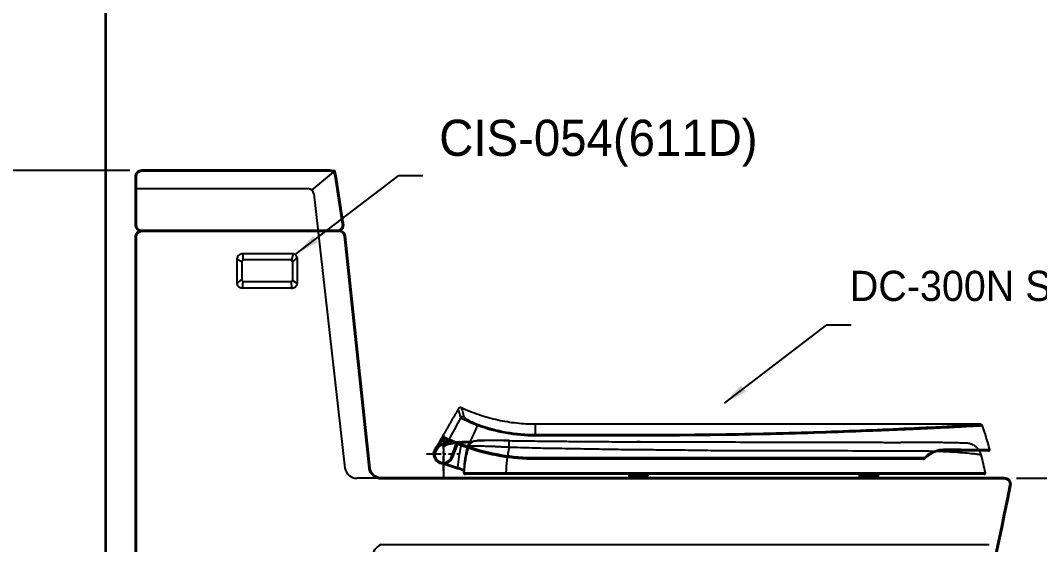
# Model space of a CAD drawing. Extents: x 64556 to 66981, y 58079 to 61510.
# Drawn here: x 65031 to 65876, y 59381 to 59816 of the extents above; entities that cross this region are included whole.
import ezdxf

# ---------------------------------------------------------------- set-up
doc = ezdxf.new("R2010")
doc.units = 0
doc.header["$MEASUREMENT"] = 0
doc.linetypes.add('AM_ISO09W050', pattern=[22.5, 12, -1.5, 3, -1.5, 3, -1.5])
doc.linetypes.add('BORDER', pattern=[18, 5, -2, 5, -2, 2, -2])
doc.layers.get('0').update_dxf_attribs({"linetype": 'CONTINUOUS'})
doc.layers.get('Defpoints').update_dxf_attribs({"linetype": 'CONTINUOUS'})
for name, color, linetype in [('1', 7, 'CONTINUOUS'), ('Dim', 4, 'CONTINUOUS'), ('FAUCET', 4, 'CONTINUOUS'), ('LINE', 7, 'CONTINUOUS')]:
    doc.layers.add(name, color=color, linetype=linetype)
for name, color, linetype, lineweight in [('AM_11', 3, 'AM_ISO09W050', 25), ('AM_6', 2, 'CONTINUOUS', 30), ('OUTLINE', 11, 'CONTINUOUS', 40), ('Y', 202, 'CONTINUOUS', 35)]:
    doc.layers.add(name, color=color, linetype=linetype, lineweight=lineweight)
doc.styles.add('h', font='', dxfattribs={"height": 30})
doc.styles.get("Standard").update_dxf_attribs({"font": 'txt.shx', "bigfont": 'ghs.shx'})
doc.styles.get('h').set_extended_font_data('Haansoft Batang')
doc.dimstyles.new('SERIM', dxfattribs={"dimscale": 10, "dimtxt": 3, "dimasz": 2, "dimexe": 1, "dimexo": 1.5, "dimgap": 1, "dimtad": 1, "dimtoh": 1, "dimdec": 0, "dimdsep": 46, "dimtxsty": 'h', "dimcen": -0.3, "dimclrt": 2, "dimadec": 0, "dimazin": 0, "dimtfac": 1, "dimtdec": 0, "dimtmove": 1, "dimatfit": 3, "dimfxl": 0, "dimtolj": 1, "dimtzin": 0, "dimarcsym": 0})
doc.dimstyles.get("Standard").update_dxf_attribs({"dimtxt": 0.18, "dimasz": 0.18, "dimexe": 0.18, "dimexo": 0.0625, "dimgap": 0.09, "dimtad": 0, "dimtih": 1, "dimtoh": 1, "dimdec": 4, "dimzin": 0, "dimdsep": 46, "dimtxsty": 'Standard', "dimcen": 0.09, "dimadec": 0, "dimazin": 0, "dimtfac": 1, "dimtdec": 4, "dimtofl": 0, "dimtmove": 0, "dimatfit": 0, "dimfxl": 0, "dimtolj": 1, "dimtzin": 0, "dimarcsym": 0})

# ---------------------------------------------------------------- blocks, each defined once
blk = doc.blocks.new('*D19')
at = {"layer": 'Defpoints', "color": 0}
for p in [(65131.26, 59691.13), (64921.63, 59061.13), (65131.26, 59061.13)]:
    blk.add_point(p, dxfattribs=at)
at = {"layer": 'Dim', "color": 0, "lineweight": -2}
for p, q in [((65121.26, 59691.13), (64892.83, 59691.13)), ((64921.63, 59662.33), (64921.63, 59405.73)), ((64921.63, 59089.93), (64921.63, 59346.53)), ((65121.26, 59061.13), (64892.83, 59061.13))]:
    blk.add_line(p, q, dxfattribs=at)
at = {"layer": 'Dim', "color": 0}
for points in [[(64916.83, 59662.33), (64926.43, 59662.33), (64921.63, 59691.13)], [(64916.83, 59089.93), (64926.43, 59089.93), (64921.63, 59061.13)]]:
    blk.add_solid(points, dxfattribs=at)
at = {"layer": 'Dim', "color": 0, "insert": (64921.63, 59376.13), "char_height": 40, "attachment_point": 5}
blk.add_mtext('\\A1;630', dxfattribs=at)
blk = doc.blocks.new('*D20')
at = {"layer": 'Defpoints', "color": 0}
for p in [(65846.26, 59436.13), (65846.26, 59061.13), (65901.63, 59061.13)]:
    blk.add_point(p, dxfattribs=at)
at = {"layer": 'Dim', "color": 0, "lineweight": -2}
for p, q in [((65856.26, 59436.13), (65930.43, 59436.13)), ((65901.63, 59407.33), (65901.63, 59278.23)), ((65901.63, 59089.93), (65901.63, 59219.03)), ((65856.26, 59061.13), (65930.43, 59061.13))]:
    blk.add_line(p, q, dxfattribs=at)
at = {"layer": 'Dim', "color": 0}
for points in [[(65896.83, 59407.33), (65906.43, 59407.33), (65901.63, 59436.13)], [(65896.83, 59089.93), (65906.43, 59089.93), (65901.63, 59061.13)]]:
    blk.add_solid(points, dxfattribs=at)
at = {"layer": 'Dim', "color": 0, "insert": (65901.63, 59248.63), "char_height": 40, "attachment_point": 5}
blk.add_mtext('\\A1;375', dxfattribs=at)

msp = doc.modelspace()

# ---------------------------------------------------------------- linework, layer by layer
for p, q in [((65215.16, 59622.11), (65215.16, 59617.24)), ((65256.77, 59622.12), (65255.28, 59617.24)), ((65210.16, 59618.01), (65214.14, 59615.85)), ((65260.16, 59618.9), (65256.28, 59615.71)), ((65210.16, 59597.64), (65214.12, 59600.75)), ((65214.64, 59593.69), (65215.28, 59598.85)), ((65255.78, 59593.67), (65255.28, 59598.85)), ((65260.16, 59597.56), (65256.28, 59600.05))]:
    msp.add_line(p, q)
for centre, radius, start, end in [((65215.57, 59615.84), 1.43, 101.78582, 186.20456), ((65254.34, 59615.54), 1.94, 354.95476, 61.29037), ((65216.28, 59600.75), 2.16, 172.07357, 242.28315), ((65254.72, 59600.33), 1.58, 290.63274, 10.2856)]:
    msp.add_arc(centre, radius, start, end)
at = {"layer": '1', "color": 1, "linetype": 'BORDER'}
for p, q in [((65381.26, 59442.39), (65381.26, 59470.12)), ((65381.26, 59442.39), (65381.26, 59470.12)), ((65367.39, 59456.25), (65395.13, 59456.25)), ((65367.39, 59456.25), (65395.13, 59456.25))]:
    msp.add_line(p, q, dxfattribs=at)
at = {"layer": '1', "color": 7}
for p, q in [((65373.52, 59457.95), (65377.94, 59465.6)), ((65378.81, 59465.1), (65374.39, 59457.45)), ((65378.81, 59465.1), (65377.94, 59465.6)), ((65380.04, 59464.26), (65394.46, 59466.46)), ((65380.04, 59464.26), (65380.19, 59463.27)), ((65394.53, 59465.46), (65380.19, 59463.27)), ((65385.71, 59467.38), (65383.2, 59463.03)), ((65384.5, 59467.29), (65384.63, 59467.51)), ((65387.97, 59453.81), (65391.94, 59464.71)), ((65392.87, 59464.34), (65388.91, 59453.47)), ((65396.98, 59466.4), (65396.96, 59465.41)), ((65373.12, 59456.56), (65374.12, 59456.52)), ((65374.39, 59457.45), (65373.52, 59457.95)), ((65388.91, 59453.47), (65387.97, 59453.81)), ((65378.83, 59448.53), (65379.13, 59449.48)), ((65393.08, 59444.05), (65378.83, 59448.53)), ((65379.13, 59449.48), (65393.38, 59445)), ((65393.08, 59444.05), (65393.38, 59445)), ((65433.18, 59440.71), (65433.18, 59439.51)), ((65781.5, 59436.51), (65781.5, 59436.51)), ((65381.26, 59436.13), (65385.22, 59436.14))]:
    msp.add_line(p, q, dxfattribs=at)
for centre, radius, start, end in [((65395.38, 59492.65), 2, 65.00848, 149.99122), ((65826.2, 59478.87), 2, 19.48305, 90.00007), ((65381.26, 59456.25), 8.1, 98.66682, 252.54816), ((65381.26, 59456.25), 7.1, 98.66682, 252.54816), ((65457.62, 59626.31), 179.44, 243.94749, 245.49801), ((65381.26, 59456.25), 8.14, 177.86097, 340), ((65381.26, 59456.25), 7.14, 177.86097, 340), ((65833.23, 59459.78), 1, 270, 15.33094), ((65399.18, 59440.51), 1, 179.40839, 270), ((65829.65, 59440.51), 1, 270, 12.43331)]:
    msp.add_arc(centre, radius, start, end, dxfattribs=at)
for points, degree in [([(65393.65, 59493.65), (65383.67, 59476.36), (65373.69, 59459.08)], 2), ([(65395.69, 59486.16), (65394.32, 59491.14), (65393.64, 59493.63), (65393.64, 59493.63)], 3), ([(65396.22, 59494.44), (65396.22, 59494.44), (65396.89, 59491.95), (65398.23, 59486.98)], 3), ([(65386.24, 59468.35), (65389.12, 59473.73), (65391.91, 59478.99), (65394.61, 59484.11)], 3), ([(65394.61, 59484.11), (65394.97, 59484.8), (65395.33, 59485.48), (65395.69, 59486.16)], 3), ([(65409.55, 59479.8), (65409.08, 59478.81), (65408.61, 59477.81), (65408.13, 59476.81)], 3), ([(65826.2, 59480.87), (65641.91, 59480.87), (65457.62, 59480.87)], 2), ([(65457.62, 59472.29), (65457.62, 59478.01), (65457.62, 59480.87), (65457.62, 59480.87)], 3), ([(65834.19, 59460.05), (65832.39, 59466.61), (65830.35, 59473.12), (65828.08, 59479.53)], 3), ([(65380.98, 59470.68), (65381.02, 59470.74), (65381.05, 59470.76), (65381.06, 59470.76)], 3), ([(65381.06, 59470.76), (65381.83, 59470.38), (65383.54, 59469.55), (65386.24, 59468.35)], 3), ([(65408.13, 59476.81), (65405.94, 59472.18), (65403.68, 59467.46), (65401.37, 59462.66)], 3), ([(65457.62, 59471.22), (65457.62, 59471.81), (65457.62, 59472.22), (65457.62, 59472.29)], 3), ([(65550.93, 59472.36), (65574.08, 59472.38), (65597.21, 59472.57), (65620.07, 59472.91)], 3), ([(65620.33, 59471.88), (65597.41, 59471.54), (65574.16, 59471.34), (65550.93, 59471.31)], 3), ([(65386.69, 59466.94), (65383.99, 59468.15), (65382.27, 59468.98), (65381.49, 59469.36)], 3), ([(65383.32, 59467.11), (65383.75, 59467.79), (65384.01, 59468.16), (65384.04, 59468.15)], 3), ([(65384.04, 59468.15), (65384.24, 59468.06), (65384.5, 59467.93), (65384.83, 59467.78)], 3), ([(65389.25, 59465.83), (65389.26, 59465.82), (65389.27, 59465.82), (65389.28, 59465.82)], 3), ([(65389.28, 59465.82), (65389.39, 59465.77), (65389.7, 59465.64), (65390.2, 59465.43)], 3), ([(65393.38, 59445), (65393.76, 59451.01), (65394.63, 59456.98), (65396.01, 59462.84)], 3), ([(65396.96, 59465.41), (65396.15, 59465.42), (65395.34, 59465.44), (65394.53, 59465.46)], 3), ([(65396.01, 59462.84), (65396.22, 59463.74), (65396.54, 59464.6), (65396.96, 59465.41)], 3), ([(65400.88, 59461.7), (65399.45, 59455.62), (65398.59, 59449.43), (65398.29, 59443.19)], 3), ([(65398.43, 59440.58), (65398.95, 59447.95), (65400.24, 59455.22), (65402.25, 59462.25)], 3), ([(65405.56, 59466.4), (65404.95, 59466.09), (65404.35, 59465.79)], 2), ([(65541.54, 59466.36), (65542.54, 59466.35), (65543.53, 59466.35), (65544.53, 59466.35)], 3), ([(65544.53, 59466.35), (65543.53, 59466.35), (65542.54, 59466.35), (65541.54, 59466.36)], 3), ([(65544.53, 59466.34), (65546.98, 59466.34), (65549.42, 59466.33), (65551.87, 59466.33)], 3), ([(65752.25, 59465.88), (65754.04, 59465.88), (65755.82, 59465.87), (65757.58, 59465.87)], 3), ([(65757.58, 59465.87), (65758.56, 59465.87), (65759.54, 59465.87), (65760.49, 59465.86)], 3), ([(65824.51, 59460.52), (65824, 59461.13), (65823.43, 59461.69), (65822.81, 59462.2)], 3), ([(65373.12, 59456.56), (65373.16, 59457.5), (65373.39, 59458.35), (65373.39, 59458.35)], 3), ([(65401.15, 59461.27), (65401.28, 59461.22), (65401.41, 59461.18), (65401.54, 59461.13)], 3), ([(65552.78, 59453.24), (65576.31, 59453.25), (65599.82, 59453.25), (65623.07, 59453.25)], 3), ([(65763.65, 59458.56), (65761.79, 59458.56), (65759.92, 59458.57), (65758.02, 59458.58)], 3), ([(65776.27, 59458.5), (65772.17, 59458.52), (65767.97, 59458.54), (65763.65, 59458.56)], 3), ([(65782.58, 59454.32), (65781.89, 59453.76), (65781.24, 59453.16), (65780.62, 59452.5)], 3), ([(65782.39, 59454.16), (65782.46, 59454.23), (65782.54, 59454.29), (65782.61, 59454.35)], 3), ([(65782.56, 59455.42), (65786.48, 59458.59), (65791.17, 59460.12), (65795.88, 59460.11)], 3), ([(65827.14, 59455.47), (65826.79, 59456.8), (65826.19, 59458.16), (65825.34, 59459.43)], 3), ([(65830.63, 59440.73), (65829.54, 59445.66), (65828.43, 59450.59), (65827.14, 59455.47)], 3), ([(65393.38, 59445), (65394.77, 59444.49), (65396.14, 59443.99), (65397.07, 59443.64)], 3), ([(65622.92, 59451.87), (65599.72, 59451.87), (65576.26, 59451.87), (65552.78, 59451.87)], 3), ([(65397.52, 59442.65), (65396.4, 59443.01), (65394.76, 59443.52), (65393.08, 59444.05)], 3), ([(65398.22, 59441.67), (65398.24, 59442.1), (65397.94, 59442.52), (65397.52, 59442.65)], 3), ([(65397.67, 59442.6), (65397.93, 59442.45), (65398.1, 59442.16)], 2), ([(65398.16, 59441.99), (65398.13, 59442.08), (65398.09, 59442.16), (65398.04, 59442.24)], 3), ([(65398.21, 59441.68), (65398.21, 59441.84), (65398.17, 59442.01), (65398.09, 59442.16)], 3), ([(65398.18, 59440.52), (65398.18, 59440.8), (65398.18, 59441.07), (65398.19, 59441.34)], 3), ([(65398.24, 59442.81), (65398.22, 59442.05), (65398.2, 59441.29), (65398.19, 59440.53)], 3), ([(65398.21, 59441.68), (65398.21, 59441.68), (65398.21, 59441.68), (65398.2, 59441.68)], 3), ([(65398.23, 59441.66), (65398.22, 59441.66), (65398.22, 59441.67), (65398.22, 59441.67)], 3), ([(65398.25, 59442.42), (65398.24, 59442.17), (65398.23, 59441.92), (65398.23, 59441.66)], 3), ([(65398.29, 59443.19), (65398.28, 59442.93), (65398.26, 59442.68), (65398.25, 59442.42)], 3), ([(65535.15, 59438.44), (65535.15, 59438.78), (65535.15, 59439.11), (65535.15, 59439.44)], 3), ([(65550.96, 59438.44), (65550.96, 59438.94), (65550.96, 59439.44)], 2), ([(65553.67, 59440.71), (65576.92, 59440.71), (65600.15, 59440.72), (65623.11, 59440.72)], 3), ([(65622.96, 59439.51), (65600.05, 59439.51), (65576.87, 59439.51), (65553.67, 59439.51)], 3), ([(65726.14, 59438.44), (65726.14, 59438.78), (65726.14, 59439.11), (65726.14, 59439.44)], 3), ([(65741.95, 59438.44), (65741.95, 59438.94), (65741.95, 59439.44)], 2)]:
    msp.add_open_spline(points, degree=degree, dxfattribs=at)
for points, weights, knots in [([(65398.23, 59486.98), (65397.58, 59487.27), (65396.89, 59487.08), (65396.1, 59486.87), (65395.69, 59486.16)], [0.855672783685, 0.87117093674, 1, 0.854816673358, 0.853564287966], [0.879882, 0.879882, 0.879882, 1.570796, 1.570796, 2.349419, 2.349419, 2.349419]), ([(65381.06, 59470.76), (65381.04, 59470.73), (65381.02, 59470.7), (65380.59, 59469.8), (65381.49, 59469.36)], [0.972096814135, 0.985311815163, 1, 0.707106781187, 1], [4.633616, 4.633616, 4.633616, 4.712389, 4.712389, 6.283185, 6.283185, 6.283185]), ([(65383.32, 59467.11), (65384.13, 59466.68), (65384.49, 59467.27), (65384.5, 59467.28), (65384.5, 59467.29)], [0.968519718016, 0.723798125394, 1, 0.993899976244, 0.988054040241], [4.801905, 4.801905, 4.801905, 6.283185, 6.283185, 6.3159, 6.3159, 6.3159]), ([(65386.24, 59468.35), (65386.21, 59468.31), (65386.19, 59468.26), (65385.78, 59467.35), (65386.69, 59466.94)], [0.960624420712, 0.978773953308, 1, 0.707106781187, 1], [4.598553, 4.598553, 4.598553, 4.712389, 4.712389, 6.283185, 6.283185, 6.283185]), ([(65401.37, 59462.66), (65401.3, 59462.49), (65401.23, 59462.29), (65400.91, 59461.35), (65401.05, 59461.3)], [0.88537900072, 0.921823096139, 1, 0.707106781187, 1], [4.293124, 4.293124, 4.293124, 4.712389, 4.712389, 6.283185, 6.283185, 6.283185]), ([(65779.16, 59451.87), (65779.81, 59451.87), (65779.81, 59452.87), (65779.81, 59453.03), (65779.78, 59453.19)], [1, 0.707106781187, 1, 0.937307979236, 0.90145365368], [0, 0, 0, 1.570796, 1.570796, 1.907016, 1.907016, 1.907016]), ([(65795.18, 59458.78), (65795.92, 59458.78), (65795.92, 59459.78), (65795.92, 59459.95), (65795.88, 59460.11)], [1, 0.707106781187, 1, 0.934519385577, 0.898317092329], [0, 0, 0, 1.570796, 1.570796, 1.921971, 1.921971, 1.921971]), ([(65398.43, 59440.58), (65398.43, 59440.55), (65398.43, 59440.51), (65398.43, 59439.51), (65399.43, 59439.51)], [0.97256610321, 0.985572359833, 1, 0.707106781187, 1], [1.49342, 1.49342, 1.49342, 1.570796, 1.570796, 3.141593, 3.141593, 3.141593])]:
    msp.add_rational_spline(points, weights, degree=2, knots=knots, dxfattribs=at)
for points, knots in [([(65457.62, 59480.87), (65455.03, 59480.87), (65449.84, 59481.01), (65442.03, 59481.63), (65434.19, 59482.69), (65426.36, 59484.19), (65418.57, 59486.13), (65410.86, 59488.51), (65403.39, 59491.27), (65398.56, 59493.38), (65396.23, 59494.47)], [0, 0, 0, 0, 0.122297, 0.245928, 0.370731, 0.496537, 0.623166, 0.750433, 0.878145, 1, 1, 1, 1]), ([(65398.23, 59486.98), (65398.33, 59486.61), (65399.29, 59485.82), (65403.27, 59483.56), (65406.4, 59482.05), (65410.2, 59480.66)], [0, 0, 0, 0, 0.5, 0.5, 1, 1, 1, 1]), ([(65409.55, 59479.8), (65405.37, 59481.33), (65401.83, 59482.91), (65397.14, 59485.21), (65395.91, 59485.93), (65395.69, 59486.16)], [0, 0, 0, 0, 0.5, 0.5, 1, 1, 1, 1]), ([(65457.62, 59471.22), (65449.33, 59471.22), (65441.06, 59471.96), (65425.02, 59474.85), (65417.19, 59476.98), (65409.55, 59479.8)], [0, 0, 0, 0, 0.5, 0.5, 1, 1, 1, 1]), ([(65410.2, 59480.66), (65417.73, 59477.91), (65425.46, 59475.83), (65437.33, 59473.71), (65441.33, 59473.18), (65449.43, 59472.46), (65453.59, 59472.28), (65457.62, 59472.29)], [0, 0, 0, 0, 0.5, 0.5, 0.75, 0.75, 1, 1, 1, 1]), ([(65775.73, 59478.07), (65783.52, 59478.42), (65790.51, 59478.77), (65799.79, 59479.27), (65802.68, 59479.43), (65808.05, 59479.74), (65810.51, 59479.89), (65817.07, 59480.28), (65820.43, 59480.49), (65823.87, 59480.72), (65824.75, 59480.77), (65825.9, 59480.85), (65826.2, 59480.87), (65826.2, 59480.87)], [0, 0, 0, 0, 0.25, 0.25, 0.375, 0.375, 0.5, 0.5, 0.75, 0.75, 0.875, 0.875, 1, 1, 1, 1]), ([(65828.08, 59479.53), (65828.08, 59479.53), (65827.79, 59479.52), (65826.61, 59479.45), (65825.72, 59479.4), (65822.23, 59479.19), (65818.82, 59479), (65812.16, 59478.63), (65809.67, 59478.49), (65804.22, 59478.21), (65801.28, 59478.05), (65791.87, 59477.58), (65784.76, 59477.25), (65776.88, 59476.92)], [0, 0, 0, 0, 0.125, 0.125, 0.25, 0.25, 0.5, 0.5, 0.625, 0.625, 0.75, 0.75, 1, 1, 1, 1]), ([(65377.94, 59465.6), (65378.73, 59466.98), (65379.52, 59468.32), (65380.53, 59470), (65380.85, 59470.49), (65380.98, 59470.68)], [0, 0, 0, 0, 0.56676, 0.56676, 1, 1, 1, 1]), ([(65457.62, 59472.29), (65473.17, 59472.3), (65488.72, 59472.31), (65519.83, 59472.34), (65535.38, 59472.35), (65550.93, 59472.36)], [0, 0, 0, 0, 0.5, 0.5, 1, 1, 1, 1]), ([(65550.93, 59471.31), (65535.38, 59471.3), (65519.83, 59471.28), (65488.73, 59471.25), (65473.18, 59471.24), (65457.62, 59471.22)], [0, 0, 0, 0, 0.5, 0.5, 1, 1, 1, 1]), ([(65620.07, 59472.91), (65634.41, 59473.13), (65648.51, 59473.43), (65676.22, 59474.16), (65689.78, 59474.59), (65716.03, 59475.52), (65728.77, 59476.03), (65753.07, 59477.06), (65764.68, 59477.58), (65775.73, 59478.07)], [0, 0, 0, 0, 0.25, 0.25, 0.5, 0.5, 0.75, 0.75, 1, 1, 1, 1]), ([(65776.88, 59476.92), (65771.36, 59476.68), (65765.62, 59476.44), (65753.95, 59475.94), (65747.97, 59475.7), (65729.64, 59474.95), (65716.82, 59474.46), (65690.42, 59473.54), (65676.78, 59473.12), (65648.92, 59472.4), (65634.75, 59472.09), (65620.33, 59471.88)], [0, 0, 0, 0, 0.125, 0.125, 0.25, 0.25, 0.5, 0.5, 0.75, 0.75, 1, 1, 1, 1]), ([(65381.49, 59469.36), (65381.46, 59469.38), (65381.15, 59468.92), (65380.16, 59467.35), (65379.48, 59466.24), (65378.81, 59465.1)], [0, 0, 0, 0, 0.5, 0.5, 1, 1, 1, 1]), ([(65383.2, 59463.03), (65383.12, 59463.8), (65383.04, 59464.56), (65383.01, 59466), (65383.04, 59466.68), (65383.32, 59467.11)], [0, 0, 0, 0, 0.5, 0.5, 1, 1, 1, 1]), ([(65384.5, 59467.29), (65384.38, 59467.09), (65384.28, 59466.87), (65384.03, 59466.24), (65383.9, 59465.82), (65383.61, 59464.77), (65383.45, 59464.13), (65383.27, 59463.34), (65383.24, 59463.19), (65383.2, 59463.04), (65383.2, 59463.04), (65383.2, 59463.03)], [0, 0, 0, 0, 0.173372, 0.173372, 0.471385, 0.471385, 0.89831, 0.89831, 0.996626, 0.996626, 1, 1, 1, 1]), ([(65384.57, 59467.4), (65384.61, 59467.47), (65384.7, 59467.62), (65384.78, 59467.74), (65384.82, 59467.8)], [0, 0, 0, 0, 0.469631, 1, 1, 1, 1]), ([(65386.24, 59468.35), (65386.57, 59468.29), (65388.09, 59467.68), (65393.38, 59465.59), (65397.17, 59464.12), (65401.37, 59462.66)], [0, 0, 0, 0, 0.5, 0.5, 1, 1, 1, 1]), ([(65401.05, 59461.3), (65397.03, 59462.68), (65393.41, 59464.1), (65388.4, 59466.17), (65386.98, 59466.81), (65386.69, 59466.94)], [0, 0, 0, 0, 0.5, 0.5, 1, 1, 1, 1]), ([(65394.53, 59465.46), (65394.53, 59465.46), (65394.53, 59465.47), (65394.52, 59465.54), (65394.52, 59465.62), (65394.51, 59465.79), (65394.5, 59465.9), (65394.49, 59466.09), (65394.48, 59466.17), (65394.47, 59466.31), (65394.47, 59466.37), (65394.47, 59466.44), (65394.46, 59466.46), (65394.46, 59466.46)], [0, 0, 0, 0, 0.009719, 0.009719, 0.142864, 0.142864, 0.357904, 0.357904, 0.572168, 0.572168, 0.786073, 0.786073, 1, 1, 1, 1]), ([(65394.46, 59466.46), (65395.13, 59466.45), (65395.8, 59466.43), (65396.64, 59466.41), (65396.81, 59466.41), (65396.98, 59466.4)], [0, 0, 0, 0, 0.793321, 0.793321, 1, 1, 1, 1]), ([(65400.88, 59461.7), (65400.87, 59461.71), (65400.34, 59461.83), (65398.54, 59462.25), (65397.28, 59462.55), (65396.01, 59462.84)], [0, 0, 0, 0, 0.5, 0.5, 1, 1, 1, 1]), ([(65405.12, 59466.2), (65404.91, 59466.19), (65404.71, 59466.17), (65403.74, 59466.09), (65402.98, 59465.99), (65400.61, 59465.69), (65398.85, 59465.51), (65396.96, 59465.41)], [0, 0, 0, 0, 0.085207, 0.085207, 0.390138, 0.390138, 1, 1, 1, 1]), ([(65405.38, 59466.26), (65405.16, 59466.26), (65404.94, 59466.26), (65404.01, 59466.28), (65403.27, 59466.29), (65400.86, 59466.32), (65398.98, 59466.36), (65396.98, 59466.4)], [0, 0, 0, 0, 0.098353, 0.098353, 0.398902, 0.398902, 1, 1, 1, 1]), ([(65396.98, 59466.4), (65398.98, 59466.36), (65400.86, 59466.32), (65403.27, 59466.29), (65404.01, 59466.28), (65404.94, 59466.26), (65405.16, 59466.26), (65405.38, 59466.26)], [0, 0, 0, 0, 0.601098, 0.601098, 0.901647, 0.901647, 1, 1, 1, 1]), ([(65404.41, 59465.82), (65403.91, 59465.62), (65403.44, 59465.35), (65401.94, 59464.19), (65401.18, 59463.02), (65400.88, 59461.7)], [0, 0, 0, 0, 0.28878, 0.28878, 1, 1, 1, 1]), ([(65401.64, 59462.04), (65401.53, 59461.94), (65401.29, 59461.76), (65401.04, 59461.67), (65400.93, 59461.69), (65400.88, 59461.7)], [0, 0, 0, 0, 0.316728, 0.650001, 1, 1, 1, 1]), ([(65401.37, 59462.66), (65410.43, 59459.54), (65419.66, 59457.2), (65438.41, 59454.05), (65447.93, 59453.24), (65457.62, 59453.24)], [0, 0, 0, 0, 0.5, 0.5, 1, 1, 1, 1]), ([(65402.25, 59462.25), (65402.2, 59462.21), (65402.07, 59462.14), (65401.91, 59462.13), (65401.77, 59462.12), (65401.68, 59462.06), (65401.64, 59462.04)], [0, 0, 0, 0, 0.221728, 0.500088, 0.828974, 1, 1, 1, 1]), ([(65435.83, 59461.68), (65434.82, 59461.74), (65432.78, 59461.86), (65429.71, 59462.02), (65426.64, 59462.17), (65423.59, 59462.31), (65420.59, 59462.42), (65417.69, 59462.52), (65414.92, 59462.6), (65412.33, 59462.66), (65409.94, 59462.69), (65407.81, 59462.7), (65405.97, 59462.68), (65404.45, 59462.63), (65403.31, 59462.54), (65402.52, 59462.42), (65402.34, 59462.3), (65402.25, 59462.25)], [0, 0, 0, 0, 0.058397, 0.118023, 0.178854, 0.240872, 0.304064, 0.368425, 0.43395, 0.500641, 0.568499, 0.637528, 0.707727, 0.779091, 0.851609, 0.925256, 1, 1, 1, 1]), ([(65435.93, 59467.21), (65433.92, 59467.24), (65430.03, 59467.28), (65424.42, 59467.32), (65419.36, 59467.32), (65414.96, 59467.27), (65411.35, 59467.17), (65408.55, 59467.01), (65406.59, 59466.77), (65405.82, 59466.53), (65405.56, 59466.4)], [0, 0, 0, 0, 0.134719, 0.265473, 0.393784, 0.518942, 0.64233, 0.763138, 0.882596, 1, 1, 1, 1]), ([(65435.94, 59467.29), (65435.07, 59467.3), (65433.35, 59467.32), (65430.79, 59467.35), (65428.3, 59467.38), (65425.06, 59467.4), (65421.21, 59467.43), (65417.13, 59467.44), (65413.73, 59467.42), (65411.18, 59467.39), (65409.48, 59467.34), (65409.2, 59467.29), (65409.06, 59467.27)], [0, 0, 0, 0, 0.063084, 0.125388, 0.187282, 0.249145, 0.373717, 0.498081, 0.622847, 0.748204, 0.873956, 1, 1, 1, 1]), ([(65435.83, 59461.68), (65435.01, 59458.28), (65434.38, 59454.83), (65433.49, 59447.82), (65433.21, 59444.27), (65433.18, 59440.71)], [0, 0, 0, 0, 0.5, 0.5, 1, 1, 1, 1]), ([(65469.17, 59460.82), (65466.83, 59460.86), (65461.27, 59460.96), (65452.44, 59461.24), (65443.67, 59461.52), (65438.11, 59461.64), (65435.83, 59461.68)], [0, 0, 0, 0, 0.211098, 0.500018, 0.794863, 1, 1, 1, 1]), ([(65435.94, 59467.29), (65438.91, 59467.25), (65444.46, 59467.17), (65452.9, 59467.06), (65461.04, 59466.96), (65466.59, 59466.9), (65469.26, 59466.87)], [0, 0, 0, 0, 0.267477, 0.500007, 0.760064, 1, 1, 1, 1]), ([(65469.26, 59466.87), (65474.04, 59466.82), (65483.4, 59466.73), (65497.17, 59466.6), (65513.04, 59466.49), (65527.77, 59466.4), (65538.1, 59466.37), (65541.54, 59466.35)], [0, 0, 0, 0, 0.198329, 0.388612, 0.571475, 0.857209, 1, 1, 1, 1]), ([(65551.87, 59466.33), (65554.69, 59466.32), (65560.34, 59466.31), (65571.61, 59466.28), (65586.51, 59466.25), (65603.32, 59466.21), (65614.46, 59466.19), (65619.21, 59466.18)], [0, 0, 0, 0, 0.125142, 0.250178, 0.500113, 0.787261, 1, 1, 1, 1]), ([(65619.21, 59466.18), (65630.49, 59466.16), (65641.62, 59466.14), (65663.58, 59466.1), (65674.43, 59466.07), (65706.14, 59465.99), (65726.39, 59465.94), (65745.09, 59465.9)], [0, 0, 0, 0, 0.25, 0.25, 0.5, 0.5, 1, 1, 1, 1]), ([(65745.09, 59465.9), (65745.09, 59465.9), (65745.09, 59465.9), (65746.02, 59465.89), (65746.96, 59465.89), (65748.62, 59465.89), (65749.35, 59465.89), (65750.8, 59465.88), (65751.53, 59465.88), (65752.25, 59465.88), (65752.25, 59465.88), (65752.25, 59465.88)], [0, 0, 0, 0, 0.000007, 0.000007, 0.389045, 0.389045, 0.694529, 0.694529, 0.999993, 0.999993, 1, 1, 1, 1]), ([(65770.08, 59465.83), (65768.95, 59465.84), (65766.76, 59465.84), (65763.59, 59465.86), (65761.52, 59465.86), (65760.51, 59465.86), (65760.48, 59465.86)], [0, 0, 0, 0, 0.358128, 0.690293, 0.991787, 1, 1, 1, 1]), ([(65815.83, 59465.08), (65815.78, 59465.09), (65815.57, 59465.11), (65814.96, 59465.13), (65813.8, 59465.18), (65812.05, 59465.24), (65809.72, 59465.31), (65806.84, 59465.39), (65803.46, 59465.47), (65799.58, 59465.55), (65795.1, 59465.62), (65789.91, 59465.69), (65784, 59465.75), (65777.37, 59465.8), (65772.53, 59465.82), (65770, 59465.83)], [0, 0, 0, 0, 0.040411, 0.108997, 0.185067, 0.265611, 0.347355, 0.427603, 0.50478, 0.581636, 0.660818, 0.74252, 0.826769, 0.912996, 1, 1, 1, 1]), ([(65820.56, 59463.68), (65819.43, 59464.27), (65818.21, 59464.69), (65816.55, 59465), (65816.11, 59465.06), (65815.67, 59465.1)], [0, 0, 0, 0, 0.731546, 0.731546, 1, 1, 1, 1]), ([(65825.62, 59458.99), (65825.58, 59459.06), (65825.4, 59459.34), (65825.09, 59459.77), (65824.63, 59460.34), (65824.08, 59460.92), (65823.58, 59461.39), (65823.15, 59461.76), (65822.93, 59461.95), (65822.76, 59462.09), (65822.63, 59462.2), (65822.51, 59462.3), (65822.33, 59462.44), (65822.06, 59462.67), (65821.74, 59462.92), (65821.33, 59463.22), (65820.97, 59463.46), (65820.71, 59463.6), (65820.61, 59463.65)], [0, 0, 0, 0, 0.03113, 0.11787, 0.242645, 0.360953, 0.455417, 0.482106, 0.503951, 0.513552, 0.522771, 0.532182, 0.542417, 0.567486, 0.622482, 0.704248, 0.86265, 1, 1, 1, 1]), ([(65823.41, 59461.66), (65823.33, 59461.74), (65823.12, 59461.93), (65822.91, 59462.12), (65822.79, 59462.22), (65822.76, 59462.24)], [0, 0, 0, 0, 0.23732, 0.756244, 1, 1, 1, 1]), ([(65373.12, 59456.56), (65373.13, 59456.89), (65373.2, 59457.23), (65373.33, 59457.55), (65373.38, 59457.68), (65373.45, 59457.82), (65373.52, 59457.95)], [0, 0, 0, 0, 0.695533, 0.695533, 0.695533, 1, 1, 1, 1]), ([(65373.69, 59459.08), (65373.66, 59459.03), (65373.59, 59458.89), (65373.5, 59458.7), (65373.45, 59458.55), (65373.43, 59458.48), (65373.43, 59458.48)], [0, 0, 0, 0, 0.288268, 0.680678, 0.983774, 1, 1, 1, 1]), ([(65373.69, 59459.08), (65373.69, 59459.08), (65373.69, 59459.08), (65373.69, 59459.08), (65373.68, 59459.03), (65373.64, 59458.88), (65373.62, 59458.8), (65373.57, 59458.49), (65373.53, 59458.23), (65373.52, 59457.95)], [0, 0, 0, 0, 0.000399, 0.000399, 0.298262, 0.298262, 0.528278, 0.528278, 1, 1, 1, 1]), ([(65374.39, 59457.45), (65374.34, 59457.36), (65374.29, 59457.27), (65374.17, 59456.97), (65374.13, 59456.75), (65374.12, 59456.52)], [0, 0, 0, 0, 0.304457, 0.304457, 1, 1, 1, 1]), ([(65457.62, 59451.87), (65447.88, 59451.87), (65438.3, 59452.68), (65419.44, 59455.83), (65410.16, 59458.17), (65401.05, 59461.3)], [0, 0, 0, 0, 0.5, 0.5, 1, 1, 1, 1]), ([(65457.62, 59453.24), (65458.28, 59453.24), (65458.95, 59453.24), (65462.28, 59453.24), (65464.95, 59453.24), (65478.28, 59453.24), (65488.95, 59453.24), (65517.34, 59453.24), (65535.06, 59453.24), (65552.78, 59453.24)], [0, 0, 0, 0, 0.021016, 0.021016, 0.105081, 0.105081, 0.441341, 0.441341, 1, 1, 1, 1]), ([(65551.85, 59459.56), (65548.02, 59459.58), (65539.59, 59459.63), (65525.81, 59459.82), (65508.97, 59460.12), (65493.29, 59460.44), (65479.51, 59460.69), (65472.62, 59460.78), (65469.17, 59460.82)], [0, 0, 0, 0, 0.139089, 0.305769, 0.500007, 0.750024, 0.875, 1, 1, 1, 1]), ([(65620.71, 59458.85), (65617.78, 59458.86), (65611.06, 59458.88), (65599.61, 59459.01), (65584.42, 59459.24), (65568.2, 59459.49), (65556.68, 59459.54), (65551.85, 59459.56)], [0, 0, 0, 0, 0.128527, 0.295249, 0.500166, 0.790438, 1, 1, 1, 1]), ([(65750.63, 59458.6), (65740.95, 59458.63), (65730.93, 59458.67), (65710.21, 59458.73), (65699.52, 59458.76), (65666.8, 59458.83), (65643.94, 59458.86), (65620.71, 59458.85)], [0, 0, 0, 0, 0.25, 0.25, 0.5, 0.5, 1, 1, 1, 1]), ([(65623.07, 59453.25), (65651.72, 59453.25), (65679.85, 59453.25), (65732.62, 59453.22), (65757.49, 59453.21), (65779.78, 59453.19)], [0, 0, 0, 0, 0.5, 0.5, 1, 1, 1, 1]), ([(65758.02, 59458.58), (65757.28, 59458.58), (65756.53, 59458.58), (65755.03, 59458.59), (65754.28, 59458.59), (65752.56, 59458.59), (65751.6, 59458.6), (65750.63, 59458.6)], [0, 0, 0, 0, 0.305481, 0.305481, 0.610959, 0.610959, 1, 1, 1, 1]), ([(65827.14, 59455.47), (65827.12, 59455.47), (65827.07, 59455.48), (65826.66, 59455.54), (65826, 59455.63), (65825.01, 59455.77), (65823.33, 59455.98), (65820.01, 59456.4), (65813.99, 59456.99), (65806, 59457.58), (65798.01, 59458.03), (65790.75, 59458.3), (65783.65, 59458.46), (65778.68, 59458.49), (65776.27, 59458.5)], [0, 0, 0, 0, 0.047211, 0.095927, 0.146139, 0.197831, 0.250979, 0.350908, 0.50117, 0.646345, 0.750258, 0.8387, 0.921965, 1, 1, 1, 1]), ([(65779.78, 59453.19), (65779.9, 59453.19), (65780.02, 59453.21), (65780.27, 59453.3), (65780.4, 59453.39), (65780.51, 59453.5)], [0, 0, 0, 0, 0.43383, 0.43383, 1, 1, 1, 1]), ([(65780.51, 59453.5), (65781.16, 59454.2), (65781.85, 59454.83), (65782.56, 59455.42), (65782.56, 59455.42), (65782.56, 59455.42)], [0, 0, 0, 0, 0.999984, 0.999984, 1, 1, 1, 1]), ([(65795.18, 59458.78), (65792.95, 59458.78), (65790.73, 59458.41), (65786.49, 59456.94), (65784.46, 59455.85), (65782.58, 59454.32)], [0, 0, 0, 0, 0.5, 0.5, 1, 1, 1, 1]), ([(65833.23, 59458.78), (65833.23, 59458.78), (65832.37, 59458.78), (65829.06, 59458.78), (65826.61, 59458.78), (65820.08, 59458.78), (65816.03, 59458.78), (65806.63, 59458.78), (65801.25, 59458.78), (65795.18, 59458.78)], [0, 0, 0, 0, 0.25, 0.25, 0.5, 0.5, 0.75, 0.75, 1, 1, 1, 1]), ([(65795.88, 59460.11), (65802, 59460.11), (65807.41, 59460.1), (65816.88, 59460.08), (65820.95, 59460.08), (65827.53, 59460.06), (65830, 59460.06), (65833.33, 59460.05), (65834.19, 59460.05), (65834.19, 59460.05)], [0, 0, 0, 0, 0.25, 0.25, 0.5, 0.5, 0.75, 0.75, 1, 1, 1, 1]), ([(65552.78, 59451.87), (65536.92, 59451.87), (65521.06, 59451.87), (65489.34, 59451.87), (65473.48, 59451.87), (65457.62, 59451.87)], [0, 0, 0, 0, 0.5, 0.5, 1, 1, 1, 1]), ([(65779.16, 59451.87), (65768.05, 59451.87), (65756.37, 59451.87), (65731.9, 59451.87), (65719.08, 59451.87), (65692.75, 59451.87), (65679.14, 59451.87), (65651.38, 59451.87), (65637.27, 59451.87), (65622.92, 59451.87)], [0, 0, 0, 0, 0.25, 0.25, 0.5, 0.5, 0.75, 0.75, 1, 1, 1, 1]), ([(65780.62, 59452.5), (65780.45, 59452.32), (65780.24, 59452.17), (65779.97, 59452.04), (65779.92, 59452.02), (65779.64, 59451.92), (65779.4, 59451.87), (65779.16, 59451.87)], [0, 0, 0, 0, 0.457714, 0.457714, 0.562429, 0.562429, 1, 1, 1, 1]), ([(65397.07, 59443.64), (65397.03, 59443.42), (65397.06, 59443.19), (65397.22, 59442.83), (65397.36, 59442.7), (65397.52, 59442.65)], [0, 0, 0, 0, 0.5, 0.5, 1, 1, 1, 1]), ([(65397.07, 59443.64), (65397.26, 59443.57), (65397.63, 59443.44), (65398.01, 59443.3), (65398.24, 59443.21), (65398.27, 59443.2), (65398.29, 59443.19)], [0, 0, 0, 0, 0.263787, 0.517961, 0.763144, 1, 1, 1, 1]), ([(65398.09, 59442.16), (65398.07, 59442.21), (65398.05, 59442.25), (65397.9, 59442.46), (65397.71, 59442.59), (65397.51, 59442.66)], [0, 0, 0, 0, 0.176383, 0.176383, 1, 1, 1, 1]), ([(65398.25, 59442.42), (65398.25, 59442.42), (65398.24, 59442.42), (65398.22, 59442.43), (65398.19, 59442.44), (65398.14, 59442.45), (65398.09, 59442.46), (65398.02, 59442.48), (65397.95, 59442.5), (65397.83, 59442.55), (65397.69, 59442.6), (65397.58, 59442.63), (65397.52, 59442.65)], [0, 0, 0, 0, 0.125, 0.25, 0.25, 0.375, 0.5, 0.5, 0.625, 0.75, 0.875, 1, 1, 1, 1]), ([(65398.23, 59442.43), (65398.23, 59442.43), (65398.21, 59442.43), (65398.16, 59442.45), (65398.14, 59442.45), (65398.11, 59442.46)], [0, 0, 0, 0, 0.652077, 0.652077, 1, 1, 1, 1]), ([(65398.18, 59440.52), (65398.18, 59440.52), (65398.18, 59440.53), (65398.25, 59440.55), (65398.3, 59440.57), (65398.43, 59440.58)], [0, 0, 0, 0, 0.570811, 0.570811, 1, 1, 1, 1]), ([(65398.22, 59441.67), (65398.22, 59441.67), (65398.22, 59441.67), (65398.21, 59441.67), (65398.21, 59441.67), (65398.21, 59441.68)], [0, 0, 0, 0, 0.499609, 0.499609, 1, 1, 1, 1]), ([(65398.43, 59440.58), (65398.46, 59440.6), (65399.38, 59440.62), (65402.83, 59440.64), (65405.4, 59440.66), (65410.18, 59440.68), (65411.95, 59440.68), (65415.72, 59440.69), (65417.71, 59440.69), (65421.91, 59440.7), (65424.13, 59440.7), (65428.61, 59440.71), (65430.88, 59440.71), (65433.18, 59440.71)], [0, 0, 0, 0, 0.25, 0.25, 0.5, 0.5, 0.625, 0.625, 0.75, 0.75, 0.875, 0.875, 1, 1, 1, 1]), ([(65433.18, 59439.51), (65428.71, 59439.51), (65424.32, 59439.51), (65418.19, 59439.51), (65416.25, 59439.51), (65412.59, 59439.51), (65410.86, 59439.51), (65406.2, 59439.51), (65403.7, 59439.51), (65400.35, 59439.51), (65399.45, 59439.51), (65399.43, 59439.51)], [0, 0, 0, 0, 0.25, 0.25, 0.375, 0.375, 0.5, 0.5, 0.75, 0.75, 1, 1, 1, 1]), ([(65433.18, 59440.71), (65433.84, 59440.71), (65434.51, 59440.71), (65437.84, 59440.71), (65440.51, 59440.71), (65453.84, 59440.71), (65464.51, 59440.71), (65501.34, 59440.71), (65527.51, 59440.71), (65553.67, 59440.71)], [0, 0, 0, 0, 0.016599, 0.016599, 0.082993, 0.082993, 0.348569, 0.348569, 1, 1, 1, 1]), ([(65553.67, 59439.51), (65533.59, 59439.51), (65513.51, 59439.51), (65473.34, 59439.51), (65453.26, 59439.51), (65433.18, 59439.51)], [0, 0, 0, 0, 0.5, 0.5, 1, 1, 1, 1]), ([(65535.15, 59438.44), (65535.77, 59438.44), (65536.57, 59438.44), (65538.42, 59438.44), (65539.48, 59438.44), (65542.77, 59438.44), (65545.16, 59438.44), (65547.99, 59438.44), (65548.81, 59438.44), (65550.09, 59438.44), (65550.54, 59438.44), (65550.9, 59438.44), (65550.96, 59438.44), (65550.96, 59438.44)], [0, 0, 0, 0, 0.153759, 0.153759, 0.307518, 0.307518, 0.615035, 0.615035, 0.768794, 0.768794, 0.922553, 0.922553, 1, 1, 1, 1]), ([(65536.83, 59436.44), (65536.39, 59436.44), (65535.95, 59436.66), (65535.33, 59437.4), (65535.15, 59437.92), (65535.15, 59438.44)], [0, 0, 0, 0, 0.5, 0.5, 1, 1, 1, 1]), ([(65548.96, 59436.44), (65548.96, 59436.44), (65548.91, 59436.44), (65548.46, 59436.44), (65547.41, 59436.44), (65544.52, 59436.44), (65542.7, 59436.44), (65539.29, 59436.44), (65537.78, 59436.44), (65536.83, 59436.44)], [0, 0, 0, 0, 0.076779, 0.076779, 0.384519, 0.384519, 0.69226, 0.69226, 1, 1, 1, 1]), ([(65548.94, 59436.44), (65549.13, 59436.44), (65549.42, 59436.48), (65549.9, 59436.65), (65550.35, 59436.96), (65550.69, 59437.4), (65550.91, 59437.9), (65550.96, 59438.22), (65550.96, 59438.44)], [0, 0, 0, 0, 0.174575, 0.278766, 0.484765, 0.686831, 0.798219, 1, 1, 1, 1]), ([(65779.45, 59439.51), (65768.43, 59439.51), (65756.82, 59439.51), (65732.47, 59439.51), (65719.65, 59439.51), (65693.22, 59439.51), (65679.56, 59439.51), (65651.63, 59439.51), (65637.42, 59439.51), (65622.96, 59439.51)], [0, 0, 0, 0, 0.25, 0.25, 0.5, 0.5, 0.75, 0.75, 1, 1, 1, 1]), ([(65623.11, 59440.72), (65651.97, 59440.72), (65680.26, 59440.73), (65733.21, 59440.73), (65758.09, 59440.73), (65780.09, 59440.72)], [0, 0, 0, 0, 0.5, 0.5, 1, 1, 1, 1]), ([(65726.14, 59438.44), (65726.76, 59438.44), (65727.55, 59438.44), (65729.41, 59438.44), (65730.47, 59438.44), (65733.76, 59438.44), (65736.15, 59438.44), (65738.97, 59438.44), (65739.79, 59438.44), (65741.07, 59438.44), (65741.52, 59438.44), (65741.88, 59438.44), (65741.94, 59438.44), (65741.95, 59438.44)], [0, 0, 0, 0, 0.153759, 0.153759, 0.307518, 0.307518, 0.615035, 0.615035, 0.768794, 0.768794, 0.922553, 0.922553, 1, 1, 1, 1]), ([(65727.82, 59436.44), (65727.38, 59436.44), (65726.94, 59436.66), (65726.32, 59437.4), (65726.14, 59437.92), (65726.14, 59438.44)], [0, 0, 0, 0, 0.5, 0.5, 1, 1, 1, 1]), ([(65739.95, 59436.44), (65739.94, 59436.44), (65739.9, 59436.44), (65739.45, 59436.44), (65738.39, 59436.44), (65735.51, 59436.44), (65733.69, 59436.44), (65730.28, 59436.44), (65728.77, 59436.44), (65727.82, 59436.44)], [0, 0, 0, 0, 0.076779, 0.076779, 0.384519, 0.384519, 0.69226, 0.69226, 1, 1, 1, 1]), ([(65739.93, 59436.44), (65740.11, 59436.44), (65740.4, 59436.48), (65740.88, 59436.65), (65741.34, 59436.96), (65741.68, 59437.4), (65741.89, 59437.9), (65741.94, 59438.22), (65741.94, 59438.44)], [0, 0, 0, 0, 0.174575, 0.278766, 0.484765, 0.686831, 0.798219, 1, 1, 1, 1]), ([(65829.65, 59439.51), (65829.65, 59439.51), (65828.5, 59439.51), (65824.07, 59439.51), (65820.8, 59439.51), (65814.28, 59439.51), (65811.84, 59439.51), (65806.54, 59439.51), (65803.67, 59439.51), (65794.41, 59439.51), (65787.39, 59439.51), (65779.45, 59439.51)], [0, 0, 0, 0, 0.25, 0.25, 0.5, 0.5, 0.625, 0.625, 0.75, 0.75, 1, 1, 1, 1]), ([(65780.09, 59440.72), (65782.05, 59440.73), (65784.03, 59440.73), (65787.79, 59440.73), (65789.62, 59440.73), (65794.94, 59440.73), (65798.26, 59440.73), (65804.47, 59440.73), (65807.36, 59440.73), (65812.7, 59440.73), (65815.15, 59440.73), (65821.72, 59440.73), (65825.01, 59440.73), (65829.47, 59440.73), (65830.63, 59440.73), (65830.63, 59440.73)], [0, 0, 0, 0, 0.0625, 0.0625, 0.125, 0.125, 0.25, 0.25, 0.375, 0.375, 0.5, 0.5, 0.75, 0.75, 1, 1, 1, 1])]:
    msp.add_open_spline(points, degree=3, knots=knots, dxfattribs=at)
for points, weights in [([(65410.2, 59480.66), (65409.97, 59480.65), (65409.55, 59479.8)], [0.966692335009, 0.808725706733, 0.871314924879]), ([(65404.36, 59465.8), (65402.28, 59464.44), (65401.64, 59462.04)], [0.894568775491, 0.883822345177, 1]), ([(65402.25, 59462.25), (65403.06, 59465.02), (65405.59, 59466.41)], [1, 0.876928724482, 0.901246836168]), ([(65404.41, 59465.79), (65404.25, 59465.75), (65404.08, 59465.7)], [0.92939125246, 0.922456921595, 0.916645047215]), ([(65405.79, 59466.51), (65405.59, 59466.44), (65405.38, 59466.35)], [0.915562422816, 0.910739215682, 0.906978089832]), ([(65435.83, 59461.68), (65435.9, 59466.52), (65435.93, 59467.21)], [1, 0.816231187486, 0.954247270797]), ([(65435.93, 59467.21), (65435.94, 59467.3), (65435.94, 59467.29)], [0.954247191843, 0.973870925148, 1]), ([(65780.62, 59452.5), (65780.98, 59452.89), (65780.51, 59453.5)], [1, 0.753093843281, 0.92246670096]), ([(65780.5, 59452.41), (65780.57, 59452.45), (65780.62, 59452.5)], [0.925506274425, 0.956204527334, 1])]:
    msp.add_rational_spline(points, weights, degree=2, dxfattribs=at)
at = {"layer": 'AM_11', "color": 0}
for p, q in [((65286.97, 59691.13), (65291.26, 59691.13)), ((65291.26, 59691.13), (65291.91, 59686.89))]:
    msp.add_line(p, q, dxfattribs=at)
at = {"layer": 'Dim', "color": 0}
for p, q in [((65381.26, 59472.19), (65381.26, 59436.13)), ((65535.15, 59439.44), (65550.96, 59439.44)), ((65726.14, 59439.44), (65741.95, 59439.44))]:
    msp.add_line(p, q, dxfattribs=at)
at = {"layer": 'FAUCET', "color": 0}
for p, q in [((65255.16, 59622.11), (65215.16, 59622.11)), ((65210.16, 59618.01), (65210.16, 59597.64)), ((65214.14, 59615.85), (65214.14, 59600.46)), ((65255.28, 59617.24), (65215.28, 59617.24)), ((65256.28, 59615.71), (65256.28, 59600.05)), ((65260.16, 59618.9), (65260.16, 59597.56)), ((65255.28, 59598.85), (65215.28, 59598.85)), ((65255.16, 59593.72), (65215.16, 59593.72))]:
    msp.add_line(p, q, dxfattribs=at)
for centre, radius, start, end in [((65214.65, 59617.64), 4.5, 83.44747, 175.19939), ((65255.99, 59617.91), 4.29, 13.46594, 101.18354), ((65214.64, 59598.2), 4.52, 187.13688, 276.58305), ((65255.78, 59598.08), 4.41, 261.88235, 353.17903)]:
    msp.add_arc(centre, radius, start, end, dxfattribs=at)
at = {"layer": 'LINE', "color": 0}
for p, q in [((65272.3, 59674.92), (65290.22, 59689.92)), ((65126.26, 59676.13), (65269.04, 59676.13)), ((65273.98, 59671.89), (65299.72, 59444.61)), ((65329.84, 59436.13), (65309.6, 59436.13)), ((65329.54, 59381.13), (65833.63, 59381.13))]:
    msp.add_line(p, q, dxfattribs=at)
for centre, radius, start, end in [((65269.04, 59671.13), 5, 8.74616, 90), ((65309.6, 59446.13), 10, 188.74616, 270), ((65335.28, 59369.11), 13.32, 115.53215, 171.41739)]:
    msp.add_arc(centre, radius, start, end, dxfattribs=at)
at = {"layer": 'OUTLINE', "color": 0}
for p, q in [((65131.26, 59691.13), (65286.97, 59691.13)), ((65126.26, 59686.13), (65126.26, 59646.13)), ((65291.91, 59686.89), (65298.06, 59646.89)), ((65131.26, 59641.13), (65294.66, 59641.13)), ((65126.26, 59636.13), (65126.26, 59361.13)), ((65299.6, 59636.89), (65319.95, 59444.61)), ((65846.26, 59436.13), (65329.84, 59436.13))]:
    msp.add_line(p, q, dxfattribs=at)
for centre, radius, start, end in [((65131.26, 59686.13), 5, 90, 180), ((65286.97, 59686.13), 5, 8.74616, 90), ((65131.26, 59646.13), 5, 180, 270), ((65131.26, 59636.13), 5, 90, 180), ((65293.12, 59646.13), 5, 270, 8.74616), ((65294.66, 59636.13), 5, 8.74616, 90), ((65329.84, 59446.13), 10, 188.74616, 270), ((63139.23, 59966.45), 2764.45, 341.03226, 348.81297), ((65846.26, 59431.13), 5, 348.25968, 90)]:
    msp.add_arc(centre, radius, start, end, dxfattribs=at)
at = {"layer": 'Y', "color": 0}
msp.add_line((65101.26, 60549.68), (65101.26, 59061.13), dxfattribs=at)

# ---------------------------------------------------------------- texts
at = {"layer": 'AM_6', "color": 0, "insert": (65377.82, 59713.77), "char_height": 30, "attachment_point": 4}
msp.add_mtext('{\\fGulim|b0|i0|c129|p50;CIS-054(611D)}', dxfattribs=at)
at = {"layer": 'AM_6', "color": 0, "insert": (65718.21, 59595.39), "char_height": 25, "attachment_point": 4, "style": 'h'}
msp.add_mtext('{\\fGulim|b0|i0|c129|p50;DC-300N SEAT}', dxfattribs=at)

# ---------------------------------------------------------------- dimensions: what is measured, and where the dimension line sits
at = {"layer": 'Dim', "color": 0}
for base, p1, p2, picture, middle in [((64921.63, 59061.13), (65131.26, 59691.13), (65131.26, 59061.13), '*D19', (64921.63, 59376.13)), ((65901.63, 59061.13), (65846.26, 59436.13), (65846.26, 59061.13), '*D20', (65901.63, 59248.63))]:
    dim = msp.add_linear_dim(base=base, p1=p1, p2=p2, angle=90, dimstyle='Standard', override={"dimscale": 160, "dimtxt": 0.25, "dimgap": 0.06, "dimdec": 0, "dimatfit": 3}, dxfattribs=at)
    dim.commit()
    dim.dimension.update_dxf_attribs({"geometry": picture, "text_midpoint": middle, "dimtype": 160})

# ---------------------------------------------------------------- leaders
for points in [[(65259.31, 59622.19), (65344.31, 59687.05), (65364.31, 59687.05)], [(65614.2, 59498.43), (65699.2, 59563.29), (65719.2, 59563.29)]]:
    msp.add_leader(points, dimstyle='SERIM', override={"dimse1": 1}, dxfattribs=at)

doc.saveas('drawing.dxf')
